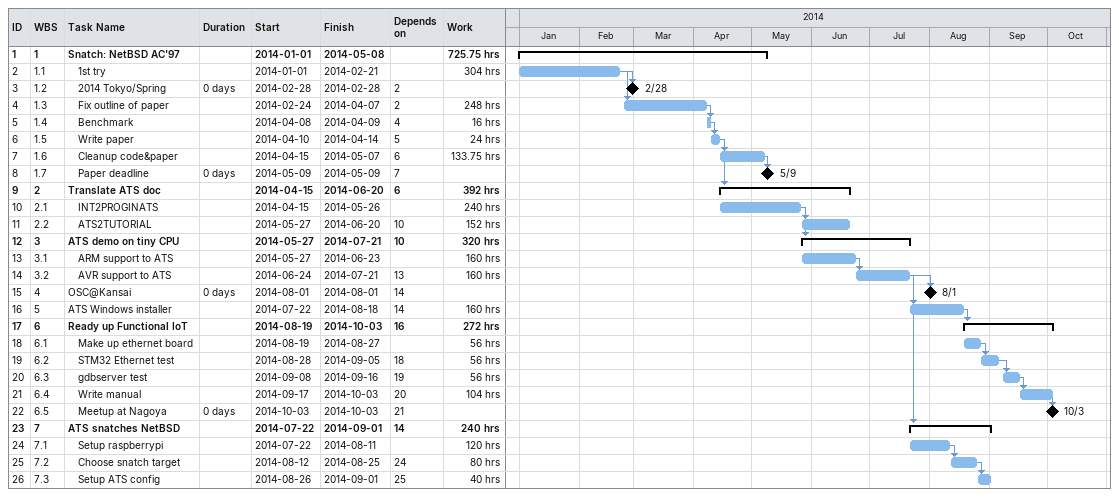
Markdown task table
| ID | WBS | Task | Duration | Start | Finish | Predecessors | Work (h) |
|---|---|---|---|---|---|---|---|
| 1 | 1 | **Snatch: NetBSD AC'97** |  | 2014-01-01 | 2014-05-08 |  | 725.75 |
| 2 | 1.1 | 1st try |  | 2014-01-01 | 2014-02-21 |  | 304 |
| 3 | 1.2 | 2014 Tokyo/Spring | 0d | 2014-02-28 | 2014-02-28 | 2 |  |
| 4 | 1.3 | Fix outline of paper |  | 2014-02-24 | 2014-04-07 | 2 | 248 |
| 5 | 1.4 | Benchmark |  | 2014-04-08 | 2014-04-09 | 4 | 16 |
| 6 | 1.5 | Write paper |  | 2014-04-10 | 2014-04-14 | 5 | 24 |
| 7 | 1.6 | Cleanup code&paper |  | 2014-04-15 | 2014-05-07 | 6 | 133.75 |
| 8 | 1.7 | Paper deadline | 0d | 2014-05-09 | 2014-05-09 | 7 |  |
| 9 | 2 | **Translate ATS doc** |  | 2014-04-15 | 2014-06-20 | 6 | 392 |
| 10 | 2.1 | INT2PROGINATS |  | 2014-04-15 | 2014-05-26 |  | 240 |
| 11 | 2.2 | ATS2TUTORIAL |  | 2014-05-27 | 2014-06-20 | 10 | 152 |
| 12 | 3 | **ATS demo on tiny CPU** |  | 2014-05-27 | 2014-07-21 | 10 | 320 |
| 13 | 3.1 | ARM support to ATS |  | 2014-05-27 | 2014-06-23 |  | 160 |
| 14 | 3.2 | AVR support to ATS |  | 2014-06-24 | 2014-07-21 | 13 | 160 |
| 15 | 4 | OSC@Kansai | 0d | 2014-08-01 | 2014-08-01 | 14 |  |
| 16 | 5 | ATS Windows installer |  | 2014-07-22 | 2014-08-18 | 14 | 160 |
| 17 | 6 | **Ready up Functional IoT** |  | 2014-08-19 | 2014-10-03 | 16 | 272 |
| 18 | 6.1 | Make up ethernet board |  | 2014-08-19 | 2014-08-27 |  | 56 |
| 19 | 6.2 | STM32 Ethernet test |  | 2014-08-28 | 2014-09-05 | 18 | 56 |
| 20 | 6.3 | gdbserver test |  | 2014-09-08 | 2014-09-16 | 19 | 56 |
| 21 | 6.4 | Write manual |  | 2014-09-17 | 2014-10-03 | 20 | 104 |
| 22 | 6.5 | Meetup at Nagoya | 0d | 2014-10-03 | 2014-10-03 | 21 |  |
| 23 | 7 | **ATS snatches NetBSD** |  | 2014-07-22 | 2014-09-01 | 14 | 240 |
| 24 | 7.1 | Setup raspberrypi |  | 2014-07-22 | 2014-08-11 |  | 120 |
| 25 | 7.2 | Choose snatch target |  | 2014-08-12 | 2014-08-25 | 24 | 80 |
| 26 | 7.3 | Setup ATS config |  | 2014-08-26 | 2014-09-01 | 25 | 40 |
